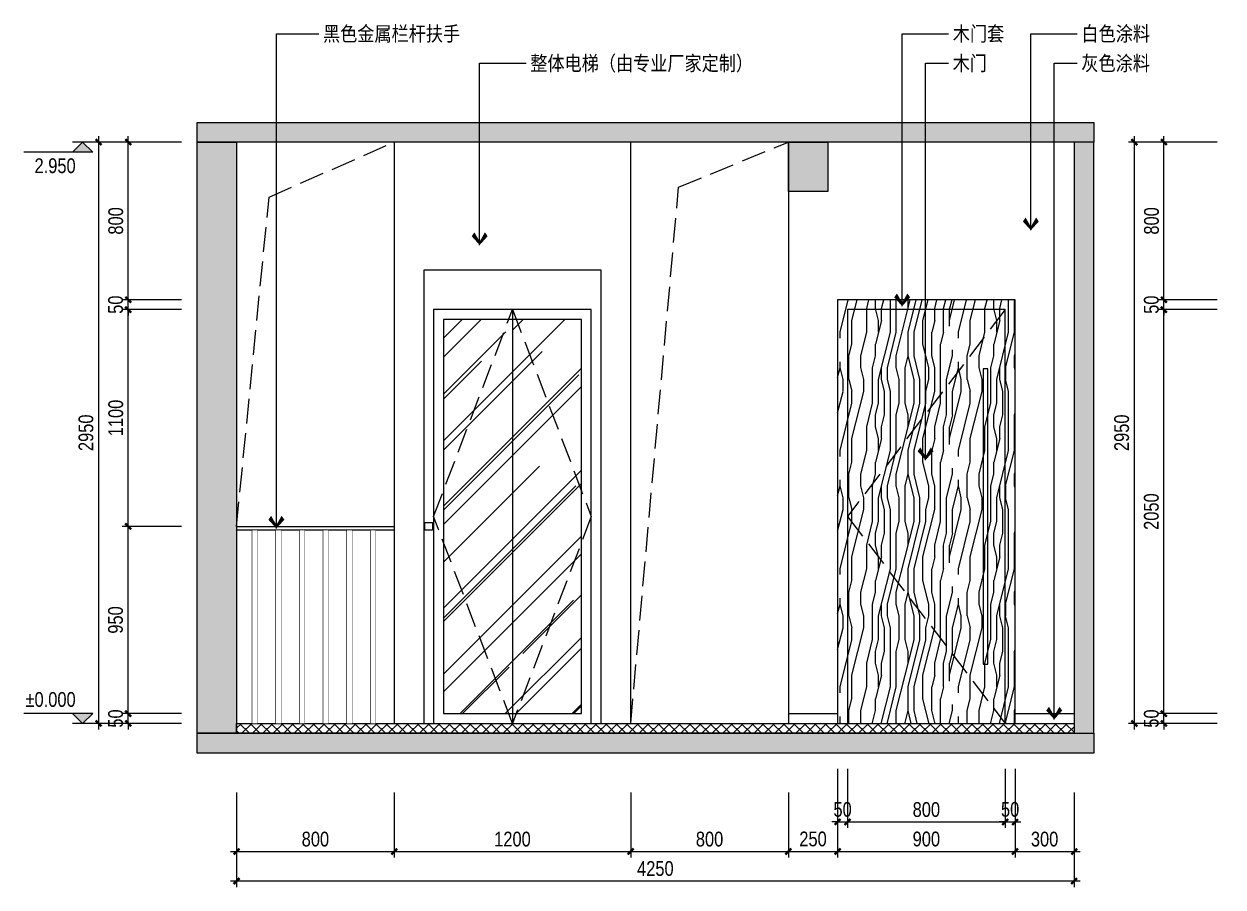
# Model space of a CAD drawing. Extents: x 468514 to 728049, y -74127 to 69080.
# Drawn here: x 716509 to 722593, y -71357 to -66977 of the extents above; entities that cross this region are included whole.
import ezdxf
from ezdxf.enums import TextEntityAlignment as Align

# ---------------------------------------------------------------- set-up
doc = ezdxf.new("R2010")
doc.units = 0
doc.header["$LTSCALE"] = 500
doc.header["$MEASUREMENT"] = 0
doc.linetypes.add('DASH', pattern=[0.35, 0.25, -0.1])
doc.layers.get('Defpoints').update_dxf_attribs({"color": 229})
for name, color, linetype in [('E 立面填充', 250, 'Continuous'), ('E 立面墙体', 245, 'Continuous'), ('E 立面家具、洁具', 153, 'Continuous'), ('E 立面材料分格线', 8, 'Continuous'), ('E 立面材料类别线', 154, 'Continuous'), ('E 立面标注尺寸', 9, 'Continuous'), ('E 立面装饰完成线', 225, 'Continuous'), ('E 立面门', 107, 'Continuous')]:
    doc.layers.add(name, color=color, linetype=linetype)
doc.styles.add('PDC DIM', font='PMingLiU-ExtB.ttf', dxfattribs={"width": 0.85})
doc.styles.add('Xref-标准套房C$0$黑体', font='simhei.ttf')
doc.dimstyles.new('PDC-A2', dxfattribs={"dimscale": 0, "dimtxt": 2.5, "dimasz": 1, "dimexe": 1, "dimexo": 1, "dimgap": 0.7, "dimtad": 1, "dimdec": 0, "dimtxsty": 'PDC DIM', "dimblk": 'ARCHTICK', "dimcen": 1, "dimdle": 1, "dimclrd": 8, "dimclre": 8, "dimclrt": 9, "dimadec": 0, "dimazin": 0, "dimtfac": 1, "dimtdec": 0, "dimtix": 1, "dimtmove": 2, "dimatfit": 3, "dimldrblk": 'PDC A2 T R', "dimfxl": 10, "dimfxlon": 1, "dimarcsym": 0})

# ---------------------------------------------------------------- blocks, each defined once
blk = doc.blocks.new('_ArchTick')
at = {"color": 0, "linetype": 'ByBlock', "const_width": 0.4}
blk.add_lwpolyline([(-0.5, -0.5), (0.5, 0.5)], dxfattribs=at)
blk = doc.blocks.new('*D2162')
at = {"layer": 'Defpoints', "color": 0, "transparency": 16777216}
for p in [(717037.9, -70476.5), (717337.9, -70476.5), (717337.9, -70526.5)]:
    blk.add_point(p, dxfattribs=at)
at = {"layer": 'E 立面标注尺寸', "color": 8, "lineweight": -2, "transparency": 16777216}
for p, q in [((717037.9, -70476.5), (717037.9, -70446.5)), ((717307.9, -70476.5), (717007.9, -70476.5)), ((717037.9, -70526.5), (717037.9, -70476.5)), ((717307.9, -70526.5), (717007.9, -70526.5)), ((717037.9, -70526.5), (717037.9, -70556.5))]:
    blk.add_line(p, q, dxfattribs=at)
at = {"layer": 'E 立面标注尺寸', "color": 8, "lineweight": -2, "transparency": 16777216, "xscale": 30.00000447440561, "yscale": 30.00000447440561, "zscale": 30.00000447440561}
for p, rotation in [((717037.9, -70476.5), 270), ((717037.9, -70526.5), 90)]:
    blk.add_blockref('_ArchTick', p, dxfattribs=dict(at, rotation=rotation))
at = {"layer": 'E 立面标注尺寸', "color": 9, "transparency": 16777216, "insert": (716974.4, -70501.5), "char_height": 75, "attachment_point": 5, "rotation": 90, "style": 'PDC DIM'}
blk.add_mtext('50', dxfattribs=at)
blk = doc.blocks.new('PDC A2 T R')
at = {"color": 0, "linetype": 'ByBlock'}
blk.add_line((0, 0), (-2, 0), dxfattribs=at)
for points in [[(-2.15, 0.89), (-1.49, 1.35), (-0.6, 0), (0, 0)], [(-2.15, -0.89), (-1.49, -1.35), (-0.6, 0), (0, 0)]]:
    blk.add_solid(points, dxfattribs=at)
blk = doc.blocks.new('*D2163')
at = {"layer": 'Defpoints', "color": 0, "transparency": 16777216}
for p in [(717037.9, -69526.5), (717337.9, -69526.5), (717337.9, -70476.5)]:
    blk.add_point(p, dxfattribs=at)
at = {"layer": 'E 立面标注尺寸', "color": 8, "lineweight": -2, "transparency": 16777216}
for p, q in [((717307.9, -69526.5), (717007.9, -69526.5)), ((717037.9, -70506.5), (717037.9, -69496.5)), ((717307.9, -70476.5), (717007.9, -70476.5))]:
    blk.add_line(p, q, dxfattribs=at)
at = {"layer": 'E 立面标注尺寸', "color": 8, "lineweight": -2, "transparency": 16777216, "xscale": 30.00000447440561, "yscale": 30.00000447440561, "zscale": 30.00000447440561}
for p, rotation in [((717037.9, -69526.5), 90), ((717037.9, -70476.5), 270)]:
    blk.add_blockref('_ArchTick', p, dxfattribs=dict(at, rotation=rotation))
at = {"layer": 'E 立面标注尺寸', "color": 9, "transparency": 16777216, "insert": (716974, -70001.5), "char_height": 75, "attachment_point": 5, "rotation": 90, "style": 'PDC DIM'}
blk.add_mtext('950', dxfattribs=at)
blk = doc.blocks.new('*D2164')
at = {"layer": 'Defpoints', "color": 0, "transparency": 16777216}
for p in [(717337.9, -67576.5), (716887.9, -70526.5), (717337.9, -70526.5)]:
    blk.add_point(p, dxfattribs=at)
at = {"layer": 'E 立面标注尺寸', "color": 8, "lineweight": -2, "transparency": 16777216}
for p, q in [((717187.9, -67576.5), (716857.9, -67576.5)), ((716887.9, -67546.5), (716887.9, -70556.5)), ((717187.9, -70526.5), (716857.9, -70526.5))]:
    blk.add_line(p, q, dxfattribs=at)
at = {"layer": 'E 立面标注尺寸', "color": 8, "lineweight": -2, "transparency": 16777216, "xscale": 30.00000447440561, "yscale": 30.00000447440561, "zscale": 30.00000447440561}
for p, rotation in [((716887.9, -67576.5), 90), ((716887.9, -70526.5), 270)]:
    blk.add_blockref('_ArchTick', p, dxfattribs=dict(at, rotation=rotation))
at = {"layer": 'E 立面标注尺寸', "color": 9, "transparency": 16777216, "insert": (716824, -69051.5), "char_height": 75, "attachment_point": 5, "rotation": 90, "style": 'PDC DIM'}
blk.add_mtext('2950', dxfattribs=at)
blk = doc.blocks.new('A$C37DB5113')
blk.add_hatch(color=256).paths.add_polyline_path([(150, 75), (75, 0), (0, 75)])
for p, q in [((0, 75), (510, 75)), ((0, 75), (75, 0)), ((150, 75), (75, 0)), ((0, 0), (150, 0))]:
    blk.add_line(p, q)
blk.add_lwpolyline([(150, 75), (75, 0), (0, 75), (150, 75)])
at = {"style": 'Xref-标准套房C$0$黑体', "width": 0.8}
blk.add_attdef('%%P0.000', text='', height=105, dxfattribs=at).set_placement((510, 75), align=Align.BOTTOM_RIGHT)
blk = doc.blocks.new('*D2166')
at = {"layer": 'Defpoints', "color": 0, "transparency": 16777216}
for p in [(717037.9, -68376.5), (717337.9, -68376.5), (717337.9, -68426.5)]:
    blk.add_point(p, dxfattribs=at)
at = {"layer": 'E 立面标注尺寸', "color": 8, "lineweight": -2, "transparency": 16777216}
for p, q in [((717307.9, -68376.5), (717007.9, -68376.5)), ((717037.9, -68376.5), (717037.9, -68346.5)), ((717037.9, -68426.5), (717037.9, -68376.5)), ((717307.9, -68426.5), (717007.9, -68426.5)), ((717037.9, -68426.5), (717037.9, -68456.5))]:
    blk.add_line(p, q, dxfattribs=at)
at = {"layer": 'E 立面标注尺寸', "color": 8, "lineweight": -2, "transparency": 16777216, "xscale": 30.00000447440561, "yscale": 30.00000447440561, "zscale": 30.00000447440561}
for p, rotation in [((717037.9, -68376.5), 270), ((717037.9, -68426.5), 90)]:
    blk.add_blockref('_ArchTick', p, dxfattribs=dict(at, rotation=rotation))
at = {"layer": 'E 立面标注尺寸', "color": 9, "transparency": 16777216, "insert": (716974.4, -68401.5), "char_height": 75, "attachment_point": 5, "rotation": 90, "style": 'PDC DIM'}
blk.add_mtext('50', dxfattribs=at)
blk = doc.blocks.new('*D2165')
at = {"layer": 'Defpoints', "color": 0, "transparency": 16777216}
for p in [(717037.9, -67576.5), (717337.9, -67576.5), (717337.9, -68376.5)]:
    blk.add_point(p, dxfattribs=at)
at = {"layer": 'E 立面标注尺寸', "color": 8, "lineweight": -2, "transparency": 16777216}
for p, q in [((717307.9, -67576.5), (717007.9, -67576.5)), ((717037.9, -68406.5), (717037.9, -67546.5)), ((717307.9, -68376.5), (717007.9, -68376.5))]:
    blk.add_line(p, q, dxfattribs=at)
at = {"layer": 'E 立面标注尺寸', "color": 8, "lineweight": -2, "transparency": 16777216, "xscale": 30.00000447440561, "yscale": 30.00000447440561, "zscale": 30.00000447440561}
for p, rotation in [((717037.9, -67576.5), 90), ((717037.9, -68376.5), 270)]:
    blk.add_blockref('_ArchTick', p, dxfattribs=dict(at, rotation=rotation))
at = {"layer": 'E 立面标注尺寸', "color": 9, "transparency": 16777216, "insert": (716975.2, -67976.5), "char_height": 75, "attachment_point": 5, "rotation": 90, "style": 'PDC DIM'}
blk.add_mtext('800', dxfattribs=at)
blk = doc.blocks.new('*D2167')
at = {"layer": 'Defpoints', "color": 0, "transparency": 16777216}
for p in [(722293.2, -70476.5), (722593.2, -70476.5), (722593.2, -70526.5)]:
    blk.add_point(p, dxfattribs=at)
at = {"layer": 'E 立面标注尺寸', "color": 8, "lineweight": -2, "transparency": 16777216}
for p, q in [((722293.2, -70476.5), (722293.2, -70446.5)), ((722563.2, -70476.5), (722263.2, -70476.5)), ((722293.2, -70526.5), (722293.2, -70476.5)), ((722563.2, -70526.5), (722263.2, -70526.5)), ((722293.2, -70526.5), (722293.2, -70556.5))]:
    blk.add_line(p, q, dxfattribs=at)
at = {"layer": 'E 立面标注尺寸', "color": 8, "lineweight": -2, "transparency": 16777216, "xscale": 30.00000447440561, "yscale": 30.00000447440561, "zscale": 30.00000447440561}
for p, rotation in [((722293.2, -70476.5), 270), ((722293.2, -70526.5), 90)]:
    blk.add_blockref('_ArchTick', p, dxfattribs=dict(at, rotation=rotation))
at = {"layer": 'E 立面标注尺寸', "color": 9, "transparency": 16777216, "insert": (722229.7, -70501.5), "char_height": 75, "attachment_point": 5, "rotation": 90, "style": 'PDC DIM'}
blk.add_mtext('50', dxfattribs=at)
blk = doc.blocks.new('*D2168')
at = {"layer": 'Defpoints', "color": 0, "transparency": 16777216}
for p in [(722293.2, -68426.5), (722593.2, -68426.5), (722593.2, -70476.5)]:
    blk.add_point(p, dxfattribs=at)
at = {"layer": 'E 立面标注尺寸', "color": 8, "lineweight": -2, "transparency": 16777216}
for p, q in [((722563.2, -68426.5), (722263.2, -68426.5)), ((722293.2, -70506.5), (722293.2, -68396.5)), ((722563.2, -70476.5), (722263.2, -70476.5))]:
    blk.add_line(p, q, dxfattribs=at)
at = {"layer": 'E 立面标注尺寸', "color": 8, "lineweight": -2, "transparency": 16777216, "xscale": 30.00000447440561, "yscale": 30.00000447440561, "zscale": 30.00000447440561}
for p, rotation in [((722293.2, -68426.5), 90), ((722293.2, -70476.5), 270)]:
    blk.add_blockref('_ArchTick', p, dxfattribs=dict(at, rotation=rotation))
at = {"layer": 'E 立面标注尺寸', "color": 9, "transparency": 16777216, "insert": (722229.7, -69451.5), "char_height": 75, "attachment_point": 5, "rotation": 90, "style": 'PDC DIM'}
blk.add_mtext('2050', dxfattribs=at)
blk = doc.blocks.new('*D2169')
at = {"layer": 'Defpoints', "color": 0, "transparency": 16777216}
for p in [(722593.2, -67576.5), (722143.2, -70526.5), (722593.2, -70526.5)]:
    blk.add_point(p, dxfattribs=at)
at = {"layer": 'E 立面标注尺寸', "color": 8, "lineweight": -2, "transparency": 16777216}
for p, q in [((722443.2, -67576.5), (722113.2, -67576.5)), ((722143.2, -67546.5), (722143.2, -70556.5)), ((722443.2, -70526.5), (722113.2, -70526.5))]:
    blk.add_line(p, q, dxfattribs=at)
at = {"layer": 'E 立面标注尺寸', "color": 8, "lineweight": -2, "transparency": 16777216, "xscale": 30.00000447440561, "yscale": 30.00000447440561, "zscale": 30.00000447440561}
for p, rotation in [((722143.2, -67576.5), 90), ((722143.2, -70526.5), 270)]:
    blk.add_blockref('_ArchTick', p, dxfattribs=dict(at, rotation=rotation))
at = {"layer": 'E 立面标注尺寸', "color": 9, "transparency": 16777216, "insert": (722079.2, -69051.5), "char_height": 75, "attachment_point": 5, "rotation": 90, "style": 'PDC DIM'}
blk.add_mtext('2950', dxfattribs=at)
blk = doc.blocks.new('*D2171')
at = {"layer": 'Defpoints', "color": 0, "transparency": 16777216}
for p in [(722293.2, -68376.5), (722593.2, -68376.5), (722593.2, -68426.5)]:
    blk.add_point(p, dxfattribs=at)
at = {"layer": 'E 立面标注尺寸', "color": 8, "lineweight": -2, "transparency": 16777216}
for p, q in [((722563.2, -68376.5), (722263.2, -68376.5)), ((722293.2, -68376.5), (722293.2, -68346.5)), ((722293.2, -68426.5), (722293.2, -68376.5)), ((722563.2, -68426.5), (722263.2, -68426.5)), ((722293.2, -68426.5), (722293.2, -68456.5))]:
    blk.add_line(p, q, dxfattribs=at)
at = {"layer": 'E 立面标注尺寸', "color": 8, "lineweight": -2, "transparency": 16777216, "xscale": 30.00000447440561, "yscale": 30.00000447440561, "zscale": 30.00000447440561}
for p, rotation in [((722293.2, -68376.5), 270), ((722293.2, -68426.5), 90)]:
    blk.add_blockref('_ArchTick', p, dxfattribs=dict(at, rotation=rotation))
at = {"layer": 'E 立面标注尺寸', "color": 9, "transparency": 16777216, "insert": (722229.7, -68401.5), "char_height": 75, "attachment_point": 5, "rotation": 90, "style": 'PDC DIM'}
blk.add_mtext('50', dxfattribs=at)
blk = doc.blocks.new('*D2170')
at = {"layer": 'Defpoints', "color": 0, "transparency": 16777216}
for p in [(722293.2, -67576.5), (722593.2, -67576.5), (722593.2, -68376.5)]:
    blk.add_point(p, dxfattribs=at)
at = {"layer": 'E 立面标注尺寸', "color": 8, "lineweight": -2, "transparency": 16777216}
for p, q in [((722563.2, -67576.5), (722263.2, -67576.5)), ((722293.2, -68406.5), (722293.2, -67546.5)), ((722563.2, -68376.5), (722263.2, -68376.5))]:
    blk.add_line(p, q, dxfattribs=at)
at = {"layer": 'E 立面标注尺寸', "color": 8, "lineweight": -2, "transparency": 16777216, "xscale": 30.00000447440561, "yscale": 30.00000447440561, "zscale": 30.00000447440561}
for p, rotation in [((722293.2, -67576.5), 90), ((722293.2, -68376.5), 270)]:
    blk.add_blockref('_ArchTick', p, dxfattribs=dict(at, rotation=rotation))
at = {"layer": 'E 立面标注尺寸', "color": 9, "transparency": 16777216, "insert": (722230.4, -67976.5), "char_height": 75, "attachment_point": 5, "rotation": 90, "style": 'PDC DIM'}
blk.add_mtext('800', dxfattribs=at)
blk = doc.blocks.new('*D2172')
at = {"layer": 'Defpoints', "color": 0, "transparency": 16777216}
for p in [(717037.9, -68426.5), (717337.9, -68426.5), (717337.9, -69526.5)]:
    blk.add_point(p, dxfattribs=at)
at = {"layer": 'E 立面标注尺寸', "color": 8, "lineweight": -2, "transparency": 16777216}
for p, q in [((717307.9, -68426.5), (717007.9, -68426.5)), ((717037.9, -69556.5), (717037.9, -68396.5)), ((717307.9, -69526.5), (717007.9, -69526.5))]:
    blk.add_line(p, q, dxfattribs=at)
at = {"layer": 'E 立面标注尺寸', "color": 8, "lineweight": -2, "transparency": 16777216, "xscale": 30.00000447440561, "yscale": 30.00000447440561, "zscale": 30.00000447440561}
for p, rotation in [((717037.9, -68426.5), 90), ((717037.9, -69526.5), 270)]:
    blk.add_blockref('_ArchTick', p, dxfattribs=dict(at, rotation=rotation))
at = {"layer": 'E 立面标注尺寸', "color": 9, "transparency": 16777216, "insert": (716975.2, -68976.5), "char_height": 75, "attachment_point": 5, "rotation": 90, "style": 'PDC DIM'}
blk.add_mtext('1100', dxfattribs=at)
blk = doc.blocks.new('*D2173')
at = {"layer": 'Defpoints', "color": 0, "transparency": 16777216}
for p in [(720637.9, -70726.5), (720687.9, -70726.5), (720687.9, -71026.5)]:
    blk.add_point(p, dxfattribs=at)
at = {"layer": 'E 立面标注尺寸', "color": 8, "lineweight": -2, "transparency": 16777216}
for p, q in [((720637.9, -70756.5), (720637.9, -71056.5)), ((720687.9, -70756.5), (720687.9, -71056.5)), ((720637.9, -71026.5), (720607.9, -71026.5)), ((720637.9, -71026.5), (720687.9, -71026.5)), ((720687.9, -71026.5), (720717.9, -71026.5))]:
    blk.add_line(p, q, dxfattribs=at)
at = {"layer": 'E 立面标注尺寸', "color": 8, "lineweight": -2, "transparency": 16777216, "xscale": 30.00000447440561, "yscale": 30.00000447440561, "zscale": 30.00000447440561}
blk.add_blockref('_ArchTick', (720637.9, -71026.5), dxfattribs=at)
at = {"layer": 'E 立面标注尺寸', "color": 8, "lineweight": -2, "transparency": 16777216, "xscale": 30.00000447440561, "yscale": 30.00000447440561, "zscale": 30.00000447440561, "rotation": 180}
blk.add_blockref('_ArchTick', (720687.9, -71026.5), dxfattribs=at)
at = {"layer": 'E 立面标注尺寸', "color": 9, "transparency": 16777216, "insert": (720662.9, -70963), "char_height": 75, "attachment_point": 5, "style": 'PDC DIM'}
blk.add_mtext('50', dxfattribs=at)
blk = doc.blocks.new('*D2174')
at = {"layer": 'Defpoints', "color": 0, "transparency": 16777216}
for p in [(720687.9, -70726.5), (721487.9, -70726.5), (721487.9, -71026.5)]:
    blk.add_point(p, dxfattribs=at)
at = {"layer": 'E 立面标注尺寸', "color": 8, "lineweight": -2, "transparency": 16777216}
for p, q in [((720687.9, -70756.5), (720687.9, -71056.5)), ((721487.9, -70756.5), (721487.9, -71056.5)), ((720657.9, -71026.5), (721517.9, -71026.5))]:
    blk.add_line(p, q, dxfattribs=at)
at = {"layer": 'E 立面标注尺寸', "color": 8, "lineweight": -2, "transparency": 16777216, "xscale": 30.00000447440561, "yscale": 30.00000447440561, "zscale": 30.00000447440561, "rotation": 180}
blk.add_blockref('_ArchTick', (720687.9, -71026.5), dxfattribs=at)
at = {"layer": 'E 立面标注尺寸', "color": 8, "lineweight": -2, "transparency": 16777216, "xscale": 30.00000447440561, "yscale": 30.00000447440561, "zscale": 30.00000447440561}
blk.add_blockref('_ArchTick', (721487.9, -71026.5), dxfattribs=at)
at = {"layer": 'E 立面标注尺寸', "color": 9, "transparency": 16777216, "insert": (721087.9, -70963.7), "char_height": 75, "attachment_point": 5, "style": 'PDC DIM'}
blk.add_mtext('800', dxfattribs=at)
blk = doc.blocks.new('*D2175')
at = {"layer": 'Defpoints', "color": 0, "transparency": 16777216}
for p in [(721487.9, -70726.5), (721537.9, -70726.5), (721537.9, -71026.5)]:
    blk.add_point(p, dxfattribs=at)
at = {"layer": 'E 立面标注尺寸', "color": 8, "lineweight": -2, "transparency": 16777216}
for p, q in [((721487.9, -70756.5), (721487.9, -71056.5)), ((721537.9, -70756.5), (721537.9, -71056.5)), ((721487.9, -71026.5), (721457.9, -71026.5)), ((721487.9, -71026.5), (721537.9, -71026.5)), ((721537.9, -71026.5), (721567.9, -71026.5))]:
    blk.add_line(p, q, dxfattribs=at)
at = {"layer": 'E 立面标注尺寸', "color": 8, "lineweight": -2, "transparency": 16777216, "xscale": 30.00000447440561, "yscale": 30.00000447440561, "zscale": 30.00000447440561}
blk.add_blockref('_ArchTick', (721487.9, -71026.5), dxfattribs=at)
at = {"layer": 'E 立面标注尺寸', "color": 8, "lineweight": -2, "transparency": 16777216, "xscale": 30.00000447440561, "yscale": 30.00000447440561, "zscale": 30.00000447440561, "rotation": 180}
blk.add_blockref('_ArchTick', (721537.9, -71026.5), dxfattribs=at)
at = {"layer": 'E 立面标注尺寸', "color": 9, "transparency": 16777216, "insert": (721512.9, -70963), "char_height": 75, "attachment_point": 5, "style": 'PDC DIM'}
blk.add_mtext('50', dxfattribs=at)
blk = doc.blocks.new('*D2176')
at = {"layer": 'Defpoints', "color": 0, "transparency": 16777216}
for p in [(717587.9, -70726.5), (718387.9, -70726.5), (718387.9, -71176.5)]:
    blk.add_point(p, dxfattribs=at)
at = {"layer": 'E 立面标注尺寸', "color": 8, "lineweight": -2, "transparency": 16777216}
for p, q in [((717587.9, -70876.5), (717587.9, -71206.5)), ((718387.9, -70876.5), (718387.9, -71206.5)), ((717557.9, -71176.5), (718417.9, -71176.5))]:
    blk.add_line(p, q, dxfattribs=at)
at = {"layer": 'E 立面标注尺寸', "color": 8, "lineweight": -2, "transparency": 16777216, "xscale": 30.00000447440561, "yscale": 30.00000447440561, "zscale": 30.00000447440561, "rotation": 180}
blk.add_blockref('_ArchTick', (717587.9, -71176.5), dxfattribs=at)
at = {"layer": 'E 立面标注尺寸', "color": 8, "lineweight": -2, "transparency": 16777216, "xscale": 30.00000447440561, "yscale": 30.00000447440561, "zscale": 30.00000447440561}
blk.add_blockref('_ArchTick', (718387.9, -71176.5), dxfattribs=at)
at = {"layer": 'E 立面标注尺寸', "color": 9, "transparency": 16777216, "insert": (717987.9, -71113.7), "char_height": 75, "attachment_point": 5, "style": 'PDC DIM'}
blk.add_mtext('800', dxfattribs=at)
blk = doc.blocks.new('*D2177')
at = {"layer": 'Defpoints', "color": 0, "transparency": 16777216}
for p in [(718387.9, -70726.5), (719587.9, -70726.5), (719587.9, -71176.5)]:
    blk.add_point(p, dxfattribs=at)
at = {"layer": 'E 立面标注尺寸', "color": 8, "lineweight": -2, "transparency": 16777216}
for p, q in [((718387.9, -70876.5), (718387.9, -71206.5)), ((719587.9, -70876.5), (719587.9, -71206.5)), ((718357.9, -71176.5), (719617.9, -71176.5))]:
    blk.add_line(p, q, dxfattribs=at)
at = {"layer": 'E 立面标注尺寸', "color": 8, "lineweight": -2, "transparency": 16777216, "xscale": 30.00000447440561, "yscale": 30.00000447440561, "zscale": 30.00000447440561, "rotation": 180}
blk.add_blockref('_ArchTick', (718387.9, -71176.5), dxfattribs=at)
at = {"layer": 'E 立面标注尺寸', "color": 8, "lineweight": -2, "transparency": 16777216, "xscale": 30.00000447440561, "yscale": 30.00000447440561, "zscale": 30.00000447440561}
blk.add_blockref('_ArchTick', (719587.9, -71176.5), dxfattribs=at)
at = {"layer": 'E 立面标注尺寸', "color": 9, "transparency": 16777216, "insert": (718987.9, -71113.7), "char_height": 75, "attachment_point": 5, "style": 'PDC DIM'}
blk.add_mtext('1200', dxfattribs=at)
blk = doc.blocks.new('*D2178')
at = {"layer": 'Defpoints', "color": 0, "transparency": 16777216}
for p in [(719587.9, -70726.5), (720387.9, -70726.5), (720387.9, -71176.5)]:
    blk.add_point(p, dxfattribs=at)
at = {"layer": 'E 立面标注尺寸', "color": 8, "lineweight": -2, "transparency": 16777216}
for p, q in [((719587.9, -70876.5), (719587.9, -71206.5)), ((720387.9, -70876.5), (720387.9, -71206.5)), ((719557.9, -71176.5), (720417.9, -71176.5))]:
    blk.add_line(p, q, dxfattribs=at)
at = {"layer": 'E 立面标注尺寸', "color": 8, "lineweight": -2, "transparency": 16777216, "xscale": 30.00000447440561, "yscale": 30.00000447440561, "zscale": 30.00000447440561, "rotation": 180}
blk.add_blockref('_ArchTick', (719587.9, -71176.5), dxfattribs=at)
at = {"layer": 'E 立面标注尺寸', "color": 8, "lineweight": -2, "transparency": 16777216, "xscale": 30.00000447440561, "yscale": 30.00000447440561, "zscale": 30.00000447440561}
blk.add_blockref('_ArchTick', (720387.9, -71176.5), dxfattribs=at)
at = {"layer": 'E 立面标注尺寸', "color": 9, "transparency": 16777216, "insert": (719987.9, -71113.7), "char_height": 75, "attachment_point": 5, "style": 'PDC DIM'}
blk.add_mtext('800', dxfattribs=at)
blk = doc.blocks.new('*D2179')
at = {"layer": 'Defpoints', "color": 0, "transparency": 16777216}
for p in [(720387.9, -70726.5), (720637.9, -70726.5), (720637.9, -71176.5)]:
    blk.add_point(p, dxfattribs=at)
at = {"layer": 'E 立面标注尺寸', "color": 8, "lineweight": -2, "transparency": 16777216}
for p, q in [((720387.9, -70876.5), (720387.9, -71206.5)), ((720637.9, -70876.5), (720637.9, -71206.5)), ((720357.9, -71176.5), (720667.9, -71176.5))]:
    blk.add_line(p, q, dxfattribs=at)
at = {"layer": 'E 立面标注尺寸', "color": 8, "lineweight": -2, "transparency": 16777216, "xscale": 30.00000447440561, "yscale": 30.00000447440561, "zscale": 30.00000447440561, "rotation": 180}
blk.add_blockref('_ArchTick', (720387.9, -71176.5), dxfattribs=at)
at = {"layer": 'E 立面标注尺寸', "color": 8, "lineweight": -2, "transparency": 16777216, "xscale": 30.00000447440561, "yscale": 30.00000447440561, "zscale": 30.00000447440561}
blk.add_blockref('_ArchTick', (720637.9, -71176.5), dxfattribs=at)
at = {"layer": 'E 立面标注尺寸', "color": 9, "transparency": 16777216, "insert": (720512.9, -71113), "char_height": 75, "attachment_point": 5, "style": 'PDC DIM'}
blk.add_mtext('250', dxfattribs=at)
blk = doc.blocks.new('*D2180')
at = {"layer": 'Defpoints', "color": 0, "transparency": 16777216}
for p in [(720637.9, -70726.5), (721537.9, -70726.5), (721537.9, -71176.5)]:
    blk.add_point(p, dxfattribs=at)
at = {"layer": 'E 立面标注尺寸', "color": 8, "lineweight": -2, "transparency": 16777216}
for p, q in [((720637.9, -70876.5), (720637.9, -71206.5)), ((721537.9, -70876.5), (721537.9, -71206.5)), ((720607.9, -71176.5), (721567.9, -71176.5))]:
    blk.add_line(p, q, dxfattribs=at)
at = {"layer": 'E 立面标注尺寸', "color": 8, "lineweight": -2, "transparency": 16777216, "xscale": 30.00000447440561, "yscale": 30.00000447440561, "zscale": 30.00000447440561, "rotation": 180}
blk.add_blockref('_ArchTick', (720637.9, -71176.5), dxfattribs=at)
at = {"layer": 'E 立面标注尺寸', "color": 8, "lineweight": -2, "transparency": 16777216, "xscale": 30.00000447440561, "yscale": 30.00000447440561, "zscale": 30.00000447440561}
blk.add_blockref('_ArchTick', (721537.9, -71176.5), dxfattribs=at)
at = {"layer": 'E 立面标注尺寸', "color": 9, "transparency": 16777216, "insert": (721087.9, -71113.3), "char_height": 75, "attachment_point": 5, "style": 'PDC DIM'}
blk.add_mtext('900', dxfattribs=at)
blk = doc.blocks.new('*D2181')
at = {"layer": 'Defpoints', "color": 0, "transparency": 16777216}
for p in [(721537.9, -70726.5), (721837.9, -70726.5), (721837.9, -71176.5)]:
    blk.add_point(p, dxfattribs=at)
at = {"layer": 'E 立面标注尺寸', "color": 8, "lineweight": -2, "transparency": 16777216}
for p, q in [((721537.9, -70876.5), (721537.9, -71206.5)), ((721837.9, -70876.5), (721837.9, -71206.5)), ((721507.9, -71176.5), (721867.9, -71176.5))]:
    blk.add_line(p, q, dxfattribs=at)
at = {"layer": 'E 立面标注尺寸', "color": 8, "lineweight": -2, "transparency": 16777216, "xscale": 30.00000447440561, "yscale": 30.00000447440561, "zscale": 30.00000447440561, "rotation": 180}
blk.add_blockref('_ArchTick', (721537.9, -71176.5), dxfattribs=at)
at = {"layer": 'E 立面标注尺寸', "color": 8, "lineweight": -2, "transparency": 16777216, "xscale": 30.00000447440561, "yscale": 30.00000447440561, "zscale": 30.00000447440561}
blk.add_blockref('_ArchTick', (721837.9, -71176.5), dxfattribs=at)
at = {"layer": 'E 立面标注尺寸', "color": 9, "transparency": 16777216, "insert": (721687.9, -71113.7), "char_height": 75, "attachment_point": 5, "style": 'PDC DIM'}
blk.add_mtext('300', dxfattribs=at)
blk = doc.blocks.new('*D2182')
at = {"layer": 'Defpoints', "color": 0, "transparency": 16777216}
for p in [(717587.9, -70726.5), (721837.9, -70726.5), (717587.9, -71326.5)]:
    blk.add_point(p, dxfattribs=at)
at = {"layer": 'E 立面标注尺寸', "color": 8, "lineweight": -2, "transparency": 16777216}
for p, q in [((717587.9, -71026.5), (717587.9, -71356.5)), ((721837.9, -71026.5), (721837.9, -71356.5)), ((721867.9, -71326.5), (717557.9, -71326.5))]:
    blk.add_line(p, q, dxfattribs=at)
at = {"layer": 'E 立面标注尺寸', "color": 8, "lineweight": -2, "transparency": 16777216, "xscale": 30.00000447440561, "yscale": 30.00000447440561, "zscale": 30.00000447440561, "rotation": 180}
blk.add_blockref('_ArchTick', (717587.9, -71326.5), dxfattribs=at)
at = {"layer": 'E 立面标注尺寸', "color": 8, "lineweight": -2, "transparency": 16777216, "xscale": 30.00000447440561, "yscale": 30.00000447440561, "zscale": 30.00000447440561}
blk.add_blockref('_ArchTick', (721837.9, -71326.5), dxfattribs=at)
at = {"layer": 'E 立面标注尺寸', "color": 9, "transparency": 16777216, "insert": (719712.9, -71263), "char_height": 75, "attachment_point": 5, "style": 'PDC DIM'}
blk.add_mtext('4250', dxfattribs=at)

msp = doc.modelspace()

# ---------------------------------------------------------------- hatches: boundary and pattern name
at = {"layer": 'E 立面填充'}
h = msp.add_hatch(dxfattribs=at)
h.set_pattern_fill('木纹5', color=256, scale=150, angle=90, pattern_type=2)
h.set_pattern_definition([(90, (211909.96, -72201.5), (-600, 4e-14), [120, -180, 60, -240]), (90, (211894.96, -71781.5), (-600, 4e-14), [120, -480]), (90, (211864.96, -71841.5), (-600, 4e-14), [60, -540]), (90, (211849.96, -72171.5), (-600, 4e-14), [30, -420, 30, -120]), (90, (211819.96, -71961.5), (-600, 4e-14), [120, -180, 30, -270]), (90, (211804.96, -72111.5), (-600, 4e-14), [90, -510]), (90, (211789.96, -71961.5), (-600, 4e-14), [180, -420]), (90, (211774.96, -72141.5), (-600, 4e-14), [120, -480]), (90, (211759.96, -71901.5), (-600, 4e-14), [300, -300]), (90, (211729.96, -72081.5), (-600, 4e-14), [60, -180, 120, -240]), (90, (211714.96, -71661.5), (-600, 4e-14), [120, -480]), (90, (211699.96, -71781.5), (-600, 4e-14), [60, -540]), (90, (211684.96, -71901.5), (-600, 4e-14), [60, -540]), (90, (211669.96, -72201.5), (-600, 4e-14), [120, -480]), (90, (211654.96, -71901.5), (-600, 4e-14), [120, -480]), (90, (211624.96, -71901.5), (-600, 4e-14), [120, -120, 120, -240]), (90, (211594.96, -72021.5), (-600, 4e-14), [60, -300, 120, -120]), (90, (211579.96, -71901.5), (-600, 4e-14), [180, -420]), (90, (211549.96, -71901.5), (-600, 4e-14), [120, -480]), (90, (211534.96, -72141.5), (-600, 4e-14), [180, -240, 60, -120]), (90, (211504.96, -72141.5), (-600, 4e-14), [300, -300]), (90, (211489.96, -71781.5), (-600, 4e-14), [60, -540]), (90, (211474.96, -71961.5), (-600, 4e-14), [120, -480]), (90, (211459.96, -72081.5), (-600, 4e-14), [60, -240, 60, -240]), (90, (211444.96, -72141.5), (-600, 4e-14), [60, -180, 120, -240]), (90, (211429.96, -72021.5), (-600, 4e-14), [60, -300, 60, -180]), (90, (211414.96, -71901.5), (-600, 4e-14), [180, -420]), (90, (211384.96, -72141.5), (-600, 4e-14), [120, -480]), (90, (211369.96, -71841.5), (-600, 4e-14), [60, -540]), (90, (211354.96, -71721.5), (-600, 4e-14), [60, -540]), (104.036243, (211864.96, -71781.5), (2e-08, 600), [61.8, -2412.0633]), (104.036243, (211729.96, -71721.5), (2e-08, 600), [61.8, -2412.0633]), (104.036243, (211369.96, -71781.5), (2e-08, 600), [61.8, -2412.0633]), (104.036243, (211594.96, -71961.5), (2e-08, 600), [61.8, -2412.0633]), (104.036243, (211504.96, -71841.5), (2e-08, 600), [61.8, -2412.0633]), (104.036243, (211549.96, -71781.5), (2e-08, 600), [61.8, -2412.0633]), (104.036243, (211444.96, -72081.5), (2e-08, 600), [61.8, -2412.0633]), (104.036243, (211474.96, -71841.5), (2e-08, 600), [61.8, -2412.0633]), (104.036243, (211699.96, -71721.5), (2e-08, 600), [123.6, -2350.2633]), (104.036243, (211654.96, -71781.5), (2e-08, 600), [123.6, -2350.2633]), (104.036243, (211624.96, -71781.5), (2e-08, 600), [123.6, -2350.2633]), (255.963757, (211819.96, -71961.5), (2e-08, -600), [61.8, -123.6, 61.8, -2226.6633]), (255.963757, (211729.96, -72081.5), (2e-08, -600), [61.8, -2412.0633]), (255.963757, (211459.96, -72081.5), (2e-08, -600), [123.6, -2350.2633]), (284.036243, (211894.96, -71781.5), (-2e-08, -600), [61.8, -2412.0633]), (75.963757, (211894.96, -71661.5), (-2e-08, 600), [61.8, -2412.0633]), (75.963757, (211684.96, -71841.5), (-2e-08, 600), [61.8, -2412.0633]), (75.963757, (211579.96, -71721.5), (-2e-08, 600), [61.8, -2412.0633]), (75.963757, (211534.96, -71961.5), (-2e-08, 600), [61.8, -2412.0633]), (75.963757, (211459.96, -72021.5), (-2e-08, 600), [61.8, -2412.0633]), (75.963757, (211429.96, -71961.5), (-2e-08, 600), [61.8, -2412.0633]), (75.963757, (211534.96, -71961.5), (-2e-08, 600), [61.8, -2412.0633]), (75.963757, (211444.96, -71781.5), (-2e-08, 600), [247.2, -2226.6633]), (75.963757, (211849.96, -72141.5), (-2e-08, 600), [247.2, -2226.6633]), (75.963757, (211804.96, -72081.5), (-2e-08, 600), [247.2, -2226.6633]), (75.963757, (211774.96, -72021.5), (-2e-08, 600), [61.8, -123.6, 123.6, -2164.8633]), (75.963757, (211729.96, -72021.5), (-2e-08, 600), [123.6, -123.6, 123.6, -2103.0633]), (75.963757, (211669.96, -72081.5), (-2e-08, 600), [247.2, -2226.6633]), (75.963757, (211624.96, -72141.5), (-2e-08, 600), [247.2, -2226.6633]), (75.963757, (211594.96, -72141.5), (-2e-08, 600), [247.2, -2226.6633]), (75.963757, (211414.96, -71721.5), (-2e-08, 600), [61.8, -2412.0633]), (75.963768, (211354.96, -71661.5), (-0.000115, 600), [123.6, -2350.2633]), (75.963768, (211384.96, -72021.5), (-0.000115, 600), [123.6, -2350.2633]), (75.963758, (211909.96, -72081.5), (-1e-05, 600), [247.2, -2226.6633]), (75.963758, (211489.96, -71721.5), (-1e-05, 600), [185.4, -2288.4633]), (75.963758, (211534.96, -71661.5), (-1e-05, 600), [370.8, -2103.0633])])
h.paths.add_polyline_path([(721537.9, -68376.5), (720637.9, -68376.5), (720637.9, -70526.5), (721537.9, -70526.5)])
h = msp.add_hatch(dxfattribs=at)
h.set_pattern_fill('AR-RROOF', color=256, scale=300, angle=45)
h.set_pattern_definition([(45, (207684.96, -72201.5), (254.55844, 678.82251), [4500, -600, 1500, -300]), (45, (207861.03, -71813.3), (-494.26764, 70.00357), [900, -99, 1800, -225]), (45, (207610.72, -71915.12), (960.958116, 1245.21504), [2400, -420, 1200, -300])])
h.paths.add_polyline_path([(718637.9, -70476.5), (719337.9, -70476.5), (719337.9, -68476.5), (718637.9, -68476.5)])
at = {"layer": 'E 立面墙体'}
h = msp.add_hatch(color=250, dxfattribs=at)
h.dxf.hatch_style = 1
h.paths.add_polyline_path([(717387.9, -67476.5), (721937.9, -67476.5), (721937.9, -67576.5), (717387.9, -67576.5)])
h = msp.add_hatch(dxfattribs=at)
h.set_pattern_fill('钢筋混凝土', color=250, scale=10, pattern_type=2)
h.set_pattern_definition([(45, (223293.94, -72201.5), (-35.355339, 35.355339), []), (50, (223293.94, -72201.5), (71.726018, -6.2752135), [7.5, -82.5]), (355, (223293.94, -72201.5), (-13.875133, 75.219213), [6, -66]), (100.4514, (223299.916, -72202.02), (57.850938, 68.943954), [6.374019, -70.114211]), (46.1842, (223293.94, -72181.5), (106.724105, -16.551901), [11.25, -123.75]), (96.6356, (223302.83, -72182.88), (93.46627, 97.411787), [9.56103, -105.1713]), (351.1842, (223293.94, -72181.5), (93.466195, 97.41186), [9, -99]), (21, (223303.94, -72186.5), (59.690705, -40.261889), [7.5, -82.5]), (326, (223303.94, -72186.5), (24.331533, 72.515005), [6, -66]), (71.4514, (223308.91, -72189.855), (84.022263, 32.25305), [6.374019, -70.114211]), (37.5, (223293.939, -72201.5), (1.2159855, 33.2893854), [0.5, -65.2, 0.5, -67, 0.5, -66.25]), (7.5, (223293.94, -72201.5), (26.3069537, 39.4411712), [0.5, -38.2, 0.5, -63.7, 0.5, -25.25]), (327.5, (223271.64, -72201.5), (53.3822436, -2.2554872), [0.5, -25, 0.5, -78, 0.5, -103.5]), (317.5, (223261.64, -72201.5), (58.318617, 10.0104982), [0.5, -32.5, 0.5, -51.8, 0.5, -73.5])])
h.paths.add_polyline_path([(717587.9, -70576.5), (717387.9, -70576.5), (717387.9, -67576.5), (717587.9, -67576.5)])
h = msp.add_hatch(color=250, dxfattribs=at)
h.dxf.hatch_style = 1
h.paths.add_polyline_path([(720387.9, -67576.5), (720587.9, -67576.5), (720587.9, -67826.5), (720387.9, -67826.5)])
h = msp.add_hatch(dxfattribs=at)
h.set_pattern_fill('钢筋混凝土', color=250, scale=10, pattern_type=2)
h.set_pattern_definition([(45, (220143.94, -72201.5), (-35.355339, 35.355339), []), (50, (220143.94, -72201.5), (71.726018, -6.2752135), [7.5, -82.5]), (355, (220143.94, -72201.5), (-13.875133, 75.219213), [6, -66]), (100.4514, (220149.916, -72202.02), (57.850938, 68.943954), [6.374019, -70.114211]), (46.1842, (220143.94, -72181.5), (106.724105, -16.551901), [11.25, -123.75]), (96.6356, (220152.83, -72182.88), (93.46627, 97.411787), [9.561029, -105.1713]), (351.1842, (220143.94, -72181.5), (93.466195, 97.41186), [9, -99]), (21, (220153.94, -72186.5), (59.690705, -40.261889), [7.5, -82.5]), (326, (220153.94, -72186.5), (24.331533, 72.515005), [6, -66]), (71.4514, (220158.91, -72189.855), (84.022263, 32.25305), [6.374019, -70.114211]), (37.5, (220143.939, -72201.5), (1.2159855, 33.2893854), [0.5, -65.2, 0.5, -67, 0.5, -66.25]), (7.5, (220143.94, -72201.5), (26.3069537, 39.4411712), [0.5, -38.2, 0.5, -63.7, 0.5, -25.25]), (327.5, (220121.64, -72201.5), (53.3822436, -2.2554872), [0.5, -25, 0.5, -78, 0.5, -103.5]), (317.5, (220111.64, -72201.5), (58.318617, 10.0104982), [0.5, -32.5, 0.5, -51.8, 0.5, -73.5])])
h.paths.add_polyline_path([(721837.9, -70576.5), (721937.9, -70576.5), (721937.9, -67576.5), (721837.9, -67576.5)])
h = msp.add_hatch(dxfattribs=at)
h.set_pattern_fill('ANSI37', color=250, scale=300)
h.set_pattern_definition([(45, (223843.94, -72201.5), (-26.5165043, 26.5165043), []), (135, (223843.94, -72201.5), (-26.5165043, -26.5165043), [])])
h.paths.add_polyline_path([(717587.9, -70526.5), (721837.9, -70526.5), (721837.9, -70576.5), (717587.9, -70576.5)])
h = msp.add_hatch(color=250, dxfattribs=at)
h.dxf.hatch_style = 1
h.paths.add_polyline_path([(721937.9, -70676.5), (717387.9, -70676.5), (717387.9, -70576.5), (721937.9, -70576.5)])

# ---------------------------------------------------------------- linework, layer by layer
for points in [[(717387.9, -67476.5), (721937.9, -67476.5), (721937.9, -67576.5), (717387.9, -67576.5)], [(717587.9, -70576.5), (717387.9, -70576.5), (717387.9, -67576.5), (717587.9, -67576.5)], [(720387.9, -67576.5), (720587.9, -67576.5), (720587.9, -67826.5), (720387.9, -67826.5)], [(721837.9, -70576.5), (721937.9, -70576.5), (721937.9, -67576.5), (721837.9, -67576.5)], [(721937.9, -70676.5), (717387.9, -70676.5), (717387.9, -70576.5), (721937.9, -70576.5)]]:
    msp.add_lwpolyline(points, close=True, dxfattribs=at)
at = {"layer": 'E 立面家具、洁具'}
for p, q in [((720387.9, -70476.5), (720637.9, -70476.5)), ((721537.9, -70476.5), (721837.9, -70476.5))]:
    msp.add_line(p, q, dxfattribs=at)
at = {"layer": 'E 立面材料分格线', "linetype": 'DASH'}
for points in [[(718987.9, -68426.5), (719387.9, -69476.5), (718987.9, -70526.5), (718587.9, -69476.5), (718987.9, -68426.5)], [(721487.9, -68426.5), (720687.9, -69476.5), (721487.9, -70526.5)]]:
    msp.add_lwpolyline(points, dxfattribs=at)
at = {"layer": 'E 立面材料类别线'}
for p, q in [((717587.9, -69526.5), (718387.9, -69526.5)), ((718387.9, -69546.5), (717587.9, -69546.5))]:
    msp.add_line(p, q, dxfattribs=at)
for points in [[(718387.9, -67576.5), (718387.9, -70526.5)], [(719587.9, -70526.5), (719587.9, -67576.5)], [(720387.9, -67576.5), (720387.9, -70526.5)]]:
    msp.add_lwpolyline(points, dxfattribs=at)
for points in [[(717692.9, -69546.5), (717667.9, -69546.5), (717667.9, -70526.5), (717692.9, -70526.5)], [(717812.9, -69546.5), (717787.9, -69546.5), (717787.9, -70526.5), (717812.9, -70526.5)], [(717932.9, -69546.5), (717907.9, -69546.5), (717907.9, -70526.5), (717932.9, -70526.5)], [(718052.9, -69546.5), (718027.9, -69546.5), (718027.9, -70526.5), (718052.9, -70526.5)], [(718172.9, -69546.5), (718147.9, -69546.5), (718147.9, -70526.5), (718172.9, -70526.5)], [(718292.9, -69546.5), (718267.9, -69546.5), (718267.9, -70526.5), (718292.9, -70526.5)]]:
    msp.add_lwpolyline(points, close=True, dxfattribs=at)
at = {"layer": 'E 立面装饰完成线'}
msp.add_lwpolyline([(717587.9, -70526.5), (721837.9, -70526.5), (721837.9, -70576.5), (717587.9, -70576.5)], close=True, dxfattribs=at)
at = {"layer": 'E 立面门'}
msp.add_line((718987.9, -68426.5), (718987.9, -70526.5), dxfattribs=at)
at = {"layer": 'E 立面门', "color": 8, "linetype": 'DASH'}
msp.add_lwpolyline([(719587.9, -70526.5), (719830.7, -67805), (720387.9, -67576.5)], dxfattribs=at)
at = {"layer": 'E 立面门'}
for points in [[(718537.9, -70526.5), (719437.9, -70526.5), (719437.9, -68226.5), (718537.9, -68226.5)], [(718587.9, -70526.5), (719387.9, -70526.5), (719387.9, -68426.5), (718587.9, -68426.5)], [(720687.9, -70526.5), (721487.9, -70526.5), (721487.9, -68426.5), (720687.9, -68426.5)], [(718637.9, -70476.5), (719337.9, -70476.5), (719337.9, -68476.5), (718637.9, -68476.5)], [(721400.4, -68726.5), (721375.4, -68726.5), (721375.4, -70226.5), (721400.4, -70226.5)], [(718542.9, -69506.5), (718582.9, -69506.5), (718582.9, -69546.5), (718542.9, -69546.5)]]:
    msp.add_lwpolyline(points, close=True, dxfattribs=at)
for points in [[(721537.9, -70526.5), (721537.9, -68376.5), (720637.9, -68376.5), (720637.9, -70526.5)], [(721487.9, -70526.5), (721487.9, -68426.5), (720687.9, -68426.5), (720687.9, -70526.5)]]:
    msp.add_lwpolyline(points, dxfattribs=at)

# ---------------------------------------------------------------- block references
at = {"layer": 'E 立面标注尺寸'}
ref = msp.add_blockref('A$C37DB5113', (716857.9, -67576.5), dxfattribs=dict(at, xscale=0.6836043956309368, yscale=0.6836043956309368, zscale=0.6836043956309368, rotation=180))
ref.add_attrib('%%P0.000', '2.950', dxfattribs={"layer": '0', "height": 75, "rotation": 0, "style": 'PDC DIM', "width": 0.85}).set_placement((716771.5, -67756.4), align=Align.BOTTOM_RIGHT)
ref = msp.add_blockref('A$C37DB5113', (716857.9, -70526.5), dxfattribs=dict(at, xscale=-0.6836043956309368, yscale=0.6836043956354843, zscale=0.6836043956331337))
ref.add_attrib('%%P0.000', '%%p0.000', dxfattribs={"layer": '0', "height": 75, "rotation": 360, "style": 'PDC DIM', "width": 0.85}).set_placement((716771.5, -70464.7), align=Align.BOTTOM_RIGHT)

# ---------------------------------------------------------------- texts
at = {"layer": 'E 立面标注尺寸', "color": 9, "char_height": 75, "attachment_point": 1, "style": 'PDC DIM'}
for s, insert in [('黑色金属栏杆扶手', (718026.6, -66989)), ('{\\fPMingLiU|b0|i0|c134|p18;木门套}', (721222.1, -66989)), ('白色涂料', (721874.9, -66989)), ('{\\fPMingLiU|b0|i0|c136|p18;整体电梯（由专业厂家定制）}', (719078.2, -67139)), ('{\\fPMingLiU|b0|i0|c134|p18;木门}', (721221.4, -67139)), ('灰色涂料', (721874.3, -67139))]:
    msp.add_mtext(s, dxfattribs=dict(at, insert=insert))

# ---------------------------------------------------------------- dimensions: what is measured, and where the dimension line sits
at = {"layer": 'E 立面标注尺寸'}
for base, p1, p2, picture, middle in [((716887.9, -70526.5), (717337.9, -67576.5), (717337.9, -70526.5), '*D2164', (716824, -69051.5)), ((717037.9, -67576.5), (717337.9, -68376.5), (717337.9, -67576.5), '*D2165', (716975.2, -67976.5)), ((722143.2, -70526.5), (722593.2, -67576.5), (722593.2, -70526.5), '*D2169', (722079.2, -69051.5)), ((722293.2, -67576.5), (722593.2, -68376.5), (722593.2, -67576.5), '*D2170', (722230.4, -67976.5)), ((717037.9, -68376.5), (717337.9, -68426.5), (717337.9, -68376.5), '*D2166', (716974.4, -68401.5)), ((722293.2, -68376.5), (722593.2, -68426.5), (722593.2, -68376.5), '*D2171', (722229.7, -68401.5)), ((717037.9, -68426.5), (717337.9, -69526.5), (717337.9, -68426.5), '*D2172', (716975.2, -68976.5)), ((722293.2, -68426.5), (722593.2, -70476.5), (722593.2, -68426.5), '*D2168', (722229.7, -69451.5)), ((717037.9, -69526.5), (717337.9, -70476.5), (717337.9, -69526.5), '*D2163', (716974, -70001.5)), ((717037.9, -70476.5), (717337.9, -70526.5), (717337.9, -70476.5), '*D2162', (716974.4, -70501.5)), ((722293.2, -70476.5), (722593.2, -70526.5), (722593.2, -70476.5), '*D2167', (722229.7, -70501.5))]:
    dim = msp.add_linear_dim(base=base, p1=p1, p2=p2, angle=90, dimstyle='PDC-A2', override={"dimscale": 30.000004}, dxfattribs=at)
    dim.commit()
    dim.dimension.update_dxf_attribs({"geometry": picture, "text_midpoint": middle})
for base, p1, p2, picture, middle in [((718387.9, -71176.5), (717587.9, -70726.5), (718387.9, -70726.5), '*D2176', (717987.9, -71113.7)), ((717587.9, -71326.5), (721837.9, -70726.5), (717587.9, -70726.5), '*D2182', (719712.9, -71263)), ((719587.9, -71176.5), (718387.9, -70726.5), (719587.9, -70726.5), '*D2177', (718987.9, -71113.7)), ((720387.9, -71176.5), (719587.9, -70726.5), (720387.9, -70726.5), '*D2178', (719987.9, -71113.7)), ((720637.9, -71176.5), (720387.9, -70726.5), (720637.9, -70726.5), '*D2179', (720512.9, -71113)), ((720687.9, -71026.5), (720637.9, -70726.5), (720687.9, -70726.5), '*D2173', (720662.9, -70963)), ((721537.9, -71176.5), (720637.9, -70726.5), (721537.9, -70726.5), '*D2180', (721087.9, -71113.3)), ((721487.9, -71026.5), (720687.9, -70726.5), (721487.9, -70726.5), '*D2174', (721087.9, -70963.7)), ((721537.9, -71026.5), (721487.9, -70726.5), (721537.9, -70726.5), '*D2175', (721512.9, -70963)), ((721837.9, -71176.5), (721537.9, -70726.5), (721837.9, -70726.5), '*D2181', (721687.9, -71113.7))]:
    dim = msp.add_linear_dim(base=base, p1=p1, p2=p2, dimstyle='PDC-A2', override={"dimscale": 30.000004}, dxfattribs=at)
    dim.commit()
    dim.dimension.update_dxf_attribs({"geometry": picture, "text_midpoint": middle})

# ---------------------------------------------------------------- leaders
at = {"layer": 'E 立面标注尺寸', "annotation_type": 0, "has_hookline": 1, "hookline_direction": 0}
for points, text_width in [([(720965.2, -68409), (720965.2, -67026.5), (721201.1, -67026.5)], 265), ([(721618.1, -68023.9), (721618.1, -67026.5), (721853.9, -67026.5)], 344.7), ([(718821.4, -68098.9), (718821.4, -67176.5), (719057.2, -67176.5)], 1129.7), ([(721084, -69189.9), (721084, -67176.5), (721200.4, -67176.5)], 168.1), ([(721736.8, -70506), (721736.8, -67176.5), (721853.3, -67176.5)], 357.2)]:
    msp.add_leader(points, dimstyle='PDC-A2', override={"dimscale": 30.000004, "dimtad": 0}, dxfattribs=dict(at, text_width=text_width))

# ---------------------------------------------------------------- next in the draw order: wipeouts: each hides what was drawn before it
for points in [[(717667.9, -69546.5), (717692.9, -69546.5), (717692.9, -70526.5), (717667.9, -70526.5)], [(717787.9, -69546.5), (717812.9, -69546.5), (717812.9, -70526.5), (717787.9, -70526.5)], [(717907.9, -69546.5), (717932.9, -69546.5), (717932.9, -70526.5), (717907.9, -70526.5)], [(718027.9, -69546.5), (718052.9, -69546.5), (718052.9, -70526.5), (718027.9, -70526.5)], [(718147.9, -69546.5), (718172.9, -69546.5), (718172.9, -70526.5), (718147.9, -70526.5)], [(718267.9, -69546.5), (718292.9, -69546.5), (718292.9, -70526.5), (718267.9, -70526.5)]]:
    msp.add_wipeout(points).dxf.layer = 'E 立面材料类别线'

# ---------------------------------------------------------------- next in the draw order: linework, layer by layer
at = {"layer": 'E 立面门', "color": 8, "linetype": 'DASH'}
msp.add_lwpolyline([(717587.9, -69526.5), (717752.7, -67855.5), (718387.9, -67576.5)], dxfattribs=at)

# ---------------------------------------------------------------- next in the draw order: leaders
at = {"layer": 'E 立面标注尺寸', "annotation_type": 0, "has_hookline": 1, "hookline_direction": 0, "text_width": 719.4}
msp.add_leader([(717789.9, -69537.1), (717789.9, -67026.5), (718005.6, -67026.5)], dimstyle='PDC-A2', override={"dimscale": 30.000004, "dimtad": 0}, dxfattribs=at)

doc.saveas('drawing.dxf')
